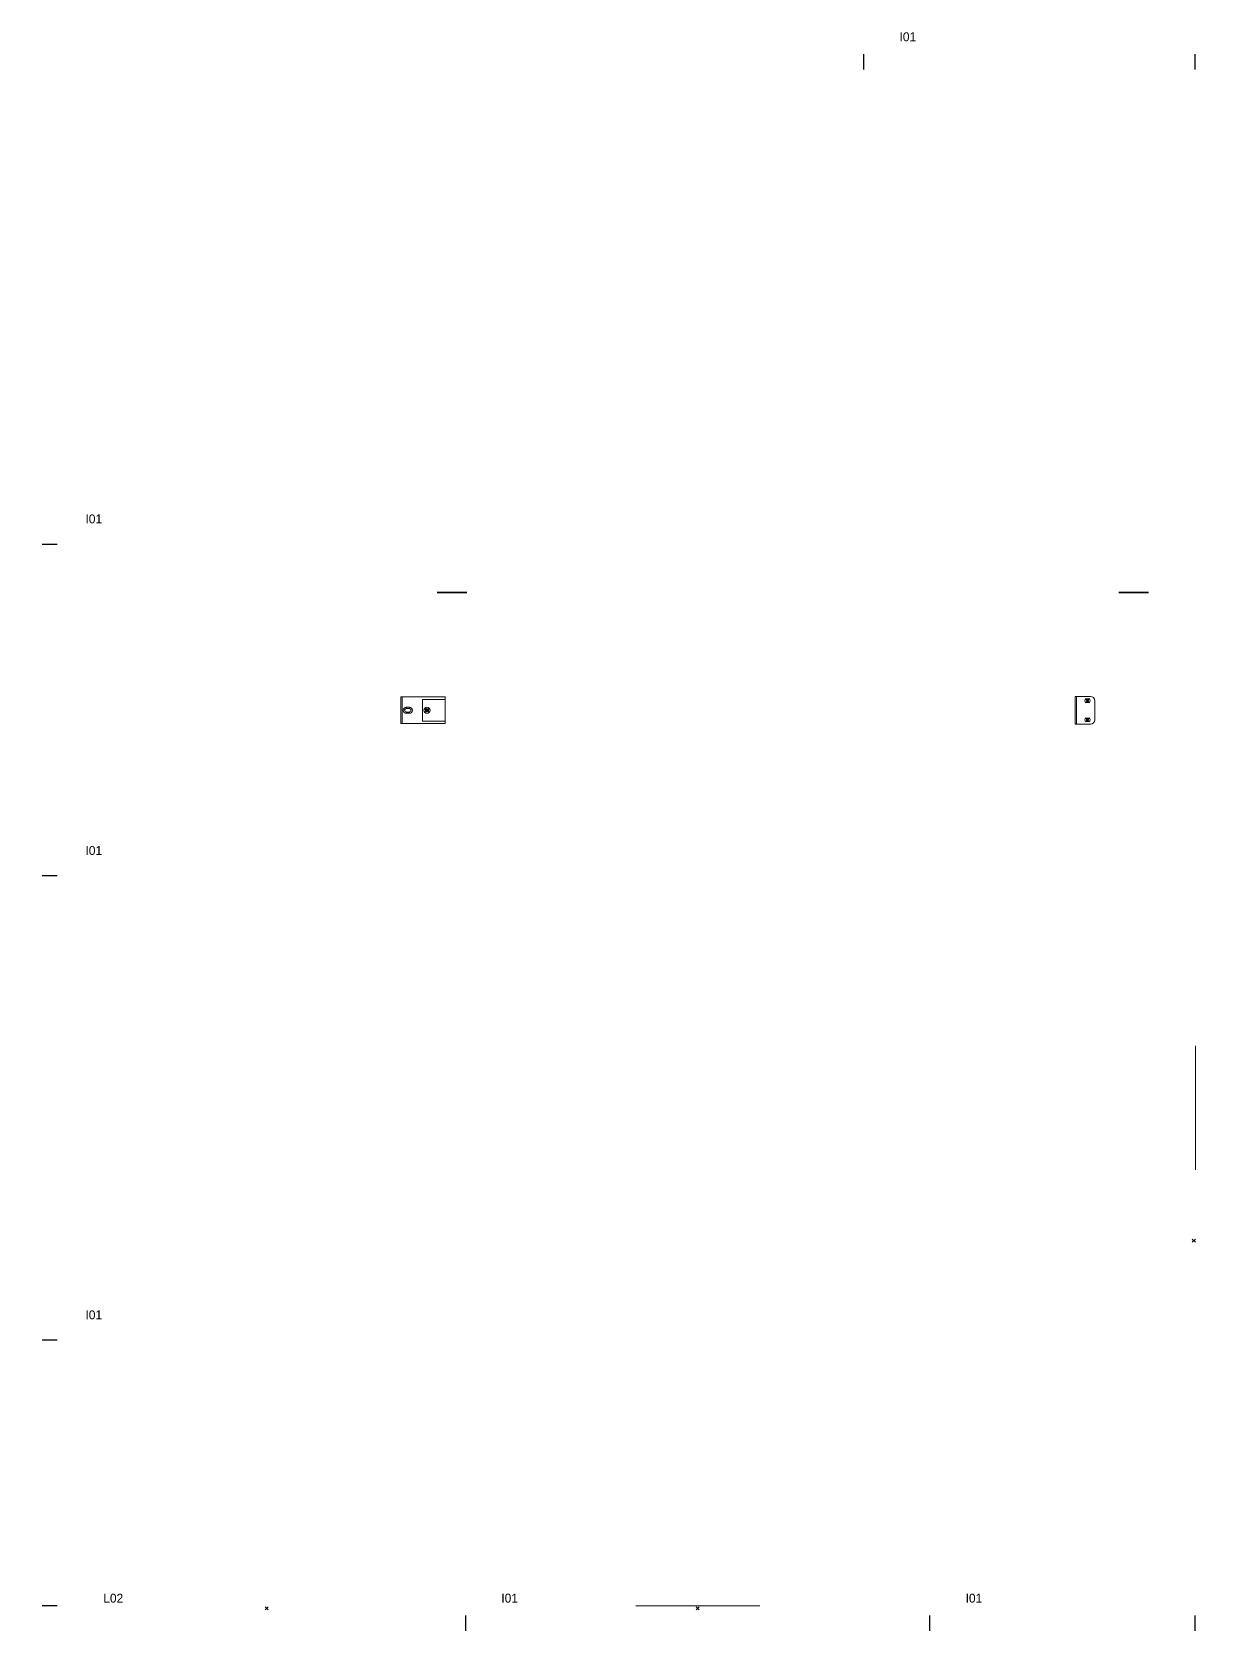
# Model space of a CAD drawing. Header units: inches. Extents: x 162 to 11993, y 18 to 332.
# Drawn here: x 7810 to 7915.7, y 41.7 to 187.2 of the extents above; entities that cross this region are included whole.
import ezdxf
from ezdxf.enums import TextEntityAlignment as Align

# ---------------------------------------------------------------- set-up
doc = ezdxf.new("R2010")
doc.units = ezdxf.units.IN
doc.header["$MEASUREMENT"] = 0
for name, color, linetype in [('DD2D_Geometry', 7, 'Continuous'), ('ENFASIS NEW', 7, 'Continuous'), ('Id Unión', 7, 'Continuous'), ('PV-26D', 7, 'Continuous')]:
    doc.layers.add(name, color=color, linetype=linetype)
doc.styles.get("Standard").update_dxf_attribs({"font": 'stylu.ttf'})

# ---------------------------------------------------------------- blocks, each defined once
blk = doc.blocks.new('DD40102466AB')
at = {"color": 1}
for p, q in [((0.0035, -0.0035), (-0.0035, 0.0035)), ((0.0035, 0.0035), (-0.0035, -0.0035))]:
    blk.add_line(p, q, dxfattribs=at)
blk.add_point((0, 0))
blk.add_point((0, 0))
blk.add_point((0, 0), dxfattribs=at)
blk = doc.blocks.new('DD40102442AB')
at = {"color": 1}
for p, q in [((0.0035, -0.0035), (-0.0035, 0.0035)), ((0.0035, 0.0035), (-0.0035, -0.0035))]:
    blk.add_line(p, q, dxfattribs=at)
blk.add_point((0, 0))
blk.add_point((0, 0))
blk.add_point((0, 0), dxfattribs=at)
blk = doc.blocks.new('DD40123072AB')
at = {"layer": 'PV-26D'}
for p, q in [((-0.8175, -0.1166, 0.75), (-0.7495, -0.1166, 0.75)), ((-0.7495, -0.1167, 0.75), (-0.8175, -0.1167, 0.75)), ((0.8175, -0.1166, 0.75), (0.7495, -0.1166, 0.75)), ((0.7495, -0.1167, 0.75), (0.8175, -0.1167, 0.75))]:
    blk.add_line(p, q, dxfattribs=at)
blk = doc.blocks.new('DD305172S')
at = {"color": 0, "linetype": 'Continuous', "lineweight": 0}
for p, q in [((-0.06, 0.0305, 0.722), (-0.0573, 0.0305, 0.722)), ((-0.06, -0.0305, 0.722), (-0.06, 0.0305, 0.722)), ((-0.0573, 0.0305, 0.722), (0.038, 0.0305, 0.722)), ((-0.0573, 0.0305, 0.722), (-0.0573, -0.0305, 0.722)), ((-0.0475, 0.007, 0.722), (-0.0405, 0.007, 0.722)), ((-0.0475, 0.004, 0.722), (-0.0475, 0.007, 0.722)), ((-0.0405, 0.004, 0.722), (-0.0475, 0.004, 0.722)), ((-0.0405, 0.007, 0.722), (-0.0405, 0.004, 0.722)), ((0.038, 0.025, 0.722), (-0.01, 0.025, 0.722)), ((-0.01, -0.025, 0.722), (-0.01, 0.025, 0.722)), ((0.038, 0.0305, 0.722), (0.042, 0.0305, 0.722)), ((0.0393, 0.025, 0.722), (0.038, 0.025, 0.722)), ((0.042, 0.025, 0.722), (0.0393, 0.025, 0.722)), ((0.042, 0.0112, 0.722), (0.042, 0.0305, 0.722)), ((0.042, 0.0096, 0.722), (0.042, 0.0112, 0.722)), ((0.042, -0.0096, 0.722), (0.042, 0.0096, 0.722)), ((1.49, 0.0308, 0.722), (1.49, 0.032, 0.722)), ((1.4935, 0.032, 0.722), (1.49, 0.032, 0.722)), ((1.49, 0.0112, 0.722), (1.49, 0.0308, 0.722)), ((1.49, 0.0096, 0.722), (1.49, 0.0112, 0.722)), ((1.49, -0.0096, 0.722), (1.49, 0.0096, 0.722)), ((1.4927, -0.032, 0.722), (1.4927, 0.032, 0.722)), ((1.525, 0.032, 0.722), (1.4935, 0.032, 0.722)), ((1.5204, 0.026, 0.722), (1.5157, 0.026, 0.722)), ((1.5157, 0.018, 0.722), (1.5204, 0.018, 0.722)), ((1.535, -0.022, 0.722), (1.535, 0.022, 0.722)), ((-0.0573, -0.0305, 0.722), (-0.06, -0.0305, 0.722)), ((-0.0573, -0.0305, 0.722), (0.038, -0.0305, 0.722)), ((-0.0475, -0.004, 0.722), (-0.0475, -0.007, 0.722)), ((-0.0475, -0.004, 0.722), (-0.0405, -0.004, 0.722)), ((-0.0405, -0.007, 0.722), (-0.0475, -0.007, 0.722)), ((-0.0405, -0.007, 0.722), (-0.0405, -0.004, 0.722)), ((-0.01, -0.025, 0.722), (0.038, -0.025, 0.722)), ((0.038, -0.025, 0.722), (0.0393, -0.025, 0.722)), ((0.038, -0.0305, 0.722), (0.042, -0.0305, 0.722)), ((0.0393, -0.025, 0.722), (0.042, -0.025, 0.722)), ((0.042, -0.0112, 0.722), (0.042, -0.0096, 0.722)), ((0.042, -0.0305, 0.722), (0.042, -0.0112, 0.722)), ((1.49, -0.0112, 0.722), (1.49, -0.0096, 0.722)), ((1.49, -0.0308, 0.722), (1.49, -0.0112, 0.722)), ((1.49, -0.032, 0.722), (1.49, -0.0308, 0.722)), ((1.4935, -0.032, 0.722), (1.49, -0.032, 0.722)), ((1.525, -0.032, 0.722), (1.4935, -0.032, 0.722)), ((1.5204, -0.018, 0.722), (1.5157, -0.018, 0.722)), ((1.5157, -0.026, 0.722), (1.5204, -0.026, 0.722))]:
    blk.add_line(p, q, dxfattribs=at)
at = {"color": 1}
for p, q in [((-0.0049, -0.0049, 0.722), (0.0049, 0.0049, 0.722)), ((0.0049, -0.0049, 0.722), (-0.0049, 0.0049, 0.722)), ((1.5131, 0.0171, 0.722), (1.523, 0.0269, 0.722)), ((1.523, 0.0171, 0.722), (1.5131, 0.0269, 0.722)), ((1.5131, -0.0269, 0.722), (1.523, -0.0171, 0.722)), ((1.523, -0.0269, 0.722), (1.5131, -0.0171, 0.722))]:
    blk.add_line(p, q, dxfattribs=at)
at = {"color": 0, "linetype": 'Continuous', "lineweight": 0}
for centre, radius, start, end in [((-0.0475, 0, 0.722), 0.00697, 90, 270), ((-0.0475, 0, 0.722), 0.00397, 90, 270), ((-0.0405, 0, 0.722), 0.00697, 270, 90), ((-0.0405, 0, 0.722), 0.00397, 270, 90), ((0, 0, 0.722), 0.00697, 90, 270), ((0, 0, 0.722), 0.00397, 90, 270), ((0, 0, 0.722), 0.00255, 90, 270), ((0, 0, 0.722), 0.00697, 270, 90), ((0, 0, 0.722), 0.00397, 270, 90), ((0, 0, 0.722), 0.00255, 270, 90), ((1.5157, 0.022, 0.722), 0.00397, 90, 270), ((1.5181, 0.022, 0.722), 0.00255, 90, 270), ((1.5181, 0.022, 0.722), 0.00255, 270, 90), ((1.5204, 0.022, 0.722), 0.00397, 270, 90), ((1.525, 0.022, 0.722), 0.01, 0, 90), ((1.5157, -0.022, 0.722), 0.00397, 90, 270), ((1.5181, -0.022, 0.722), 0.00255, 90, 270), ((1.5181, -0.022, 0.722), 0.00255, 270, 90), ((1.5204, -0.022, 0.722), 0.00397, 270, 90), ((1.525, -0.022, 0.722), 0.01, 270, 0)]:
    blk.add_arc(centre, radius, start, end, dxfattribs=at)
for p in [(0, 0, 0.722), (1.5181, 0.022, 0.722), (1.5181, -0.022, 0.722)]:
    blk.add_point(p)
blk = doc.blocks.new('DD40102436AB')
at = {"color": 1}
for p, q in [((0.0035, -0.0035), (-0.0035, 0.0035)), ((0.0035, 0.0035), (-0.0035, -0.0035))]:
    blk.add_line(p, q, dxfattribs=at)
blk.add_point((0, 0))
blk.add_point((0, 0))
blk.add_point((0, 0), dxfattribs=at)
blk = doc.blocks.new('DD101030423D')
blk.add_line((0, 0.0175), (0, -0.0175))
blk = doc.blocks.new('SPACE_DD10103042')
blk.add_blockref('DD101030423D', (0, 0))
blk = doc.blocks.new('DD101036423D')
blk.add_line((0, 0.0175), (0, -0.0175))
blk = doc.blocks.new('SPACE_DD10103642')
blk.add_blockref('DD101036423D', (0, 0))
blk = doc.blocks.new('DD101024303D')
blk.add_line((0, 0.0175), (0, -0.0175))
blk = doc.blocks.new('SPACE_DD10102430')
blk.add_blockref('DD101024303D', (0, 0))
blk = doc.blocks.new('DD101042303D')
blk.add_line((0, 0.0175), (0, -0.0175))
blk = doc.blocks.new('SPACE_DD10104230')
blk.add_blockref('DD101042303D', (0, 0))
blk = doc.blocks.new('DD101036303D')
blk.add_line((0, 0.0175), (0, -0.0175))
blk = doc.blocks.new('SPACE_DD10103630')
blk.add_blockref('DD101036303D', (0, 0))
blk = doc.blocks.new('DD101024423D')
blk.add_line((0, 0.0175), (0, -0.0175))
blk = doc.blocks.new('SPACE_DD10102442')
blk.add_blockref('DD101024423D', (0, 0))
blk = doc.blocks.new('DD101042423D')
blk.add_line((0, 0.0175), (0, -0.0175))
blk = doc.blocks.new('SPACE_DD10104242')
blk.add_blockref('DD101042423D', (0, 0))
blk = doc.blocks.new('DD20154205')
blk.add_attdef('A', text='', height=0.03).set_placement((0.5285, 0.076, 0.012), align=Align.MIDDLE_CENTER)
blk = doc.blocks.new('DD20114224')
blk.add_attdef('A', text='', height=0.03).set_placement((0.5285, 0.156, 0.012), align=Align.MIDDLE_CENTER)
blk = doc.blocks.new('DD20114212')
blk.add_attdef('A', text='', height=0.03).set_placement((0.5285, 0.156, 0.012), align=Align.MIDDLE_CENTER)
blk = doc.blocks.new('DD20153029')
blk.add_attdef('A', text='', height=0.03).set_placement((0.376, 0.156, 0.012), align=Align.MIDDLE_CENTER)
blk = doc.blocks.new('DD20113012')
blk.add_attdef('A', text='', height=0.03).set_placement((0.376, 0.156, 0.012), align=Align.MIDDLE_CENTER)
blk = doc.blocks.new('DD20154217')
blk.add_attdef('A', text='', height=0.03).set_placement((0.5285, 0.156, 0.012), align=Align.MIDDLE_CENTER)
blk = doc.blocks.new('DD20314212')
at = {"color": 0, "linetype": 'Continuous', "lineweight": 0}
for p, q in [((0.4935, 0.164, 0.012), (0.4935, 0.129, 0.012)), ((0.5635, 0.164, 0.012), (0.4935, 0.164, 0.012)), ((0.5635, 0.129, 0.012), (0.5635, 0.164, 0.012)), ((0.4935, 0.129, 0.012), (0.5635, 0.129, 0.012)), ((0.671, 0.1065, 0.012), (0.386, 0.1065, 0.012)), ((0.386, 0.1065, 0.012), (0.386, 0.0165, 0.012)), ((0.671, 0.0165, 0.012), (0.671, 0.1065, 0.012)), ((0.386, 0.0165, 0.012), (0.671, 0.0165, 0.012))]:
    blk.add_line(p, q, dxfattribs=at)
for centre, start, end in [((0.487, 0.1465, 0.012), 0, 180), ((0.57, 0.1465, 0.012), 0, 180), ((0.487, 0.1465, 0.012), 180, 0), ((0.57, 0.1465, 0.012), 180, 0)]:
    blk.add_arc(centre, 0.00159, start, end, dxfattribs=at)
blk.add_attdef('A', text='', height=0.03).set_placement((0.1483, 0.1978, 0.015), align=Align.MIDDLE_CENTER)
blk = doc.blocks.new('DD20152429')
blk.add_attdef('A', text='', height=0.03).set_placement((0.3, 0.156, 0.012), align=Align.MIDDLE_CENTER)
blk = doc.blocks.new('DD20112412')
blk.add_attdef('A', text='', height=0.03).set_placement((0.3, 0.156, 0.012), align=Align.MIDDLE_CENTER)
blk = doc.blocks.new('DD20153005')
blk.add_attdef('A', text='', height=0.03).set_placement((0.376, 0.076, 0.012), align=Align.MIDDLE_CENTER)
blk = doc.blocks.new('DD20113024')
blk.add_attdef('A', text='', height=0.03).set_placement((0.376, 0.156, 0.012), align=Align.MIDDLE_CENTER)
blk = doc.blocks.new('DD20153023')
blk.add_attdef('A', text='', height=0.03).set_placement((0.376, 0.156, 0.012), align=Align.MIDDLE_CENTER)
blk = doc.blocks.new('DD20113006')
blk.add_attdef('A', text='', height=0.03).set_placement((0.376, 0.076, 0.012), align=Align.MIDDLE_CENTER)
blk = doc.blocks.new('DD20152423')
blk.add_attdef('A', text='', height=0.03).set_placement((0.3, 0.156, 0.012), align=Align.MIDDLE_CENTER)
blk = doc.blocks.new('DD20112406')
blk.add_attdef('A', text='', height=0.03).set_placement((0.3, 0.076, 0.012), align=Align.MIDDLE_CENTER)
blk = doc.blocks.new('DD20154223')
blk.add_attdef('A', text='', height=0.03).set_placement((0.5285, 0.156, 0.012), align=Align.MIDDLE_CENTER)
blk = doc.blocks.new('DD20114206')
blk.add_attdef('A', text='', height=0.03).set_placement((0.5285, 0.076, 0.012), align=Align.MIDDLE_CENTER)
blk = doc.blocks.new('DD20153605')
blk.add_attdef('A', text='', height=0.03).set_placement((0.4525, 0.0721, 0.012), align=Align.MIDDLE_CENTER)
blk = doc.blocks.new('DD20113624')
blk.add_attdef('A', text='', height=0.03).set_placement((0.4525, 0.156, 0.012), align=Align.MIDDLE_CENTER)
blk = doc.blocks.new('DD20113612')
blk.add_attdef('A', text='', height=0.03).set_placement((0.4525, 0.156, 0.012), align=Align.MIDDLE_CENTER)
blk = doc.blocks.new('DD20153623')
blk.add_attdef('A', text='', height=0.03).set_placement((0.4525, 0.156, 0.012), align=Align.MIDDLE_CENTER)
blk = doc.blocks.new('DD20113606')
blk.add_attdef('A', text='', height=0.03).set_placement((0.4525, 0.076, 0.012), align=Align.MIDDLE_CENTER)
blk = doc.blocks.new('DD20153629')
blk.add_attdef('A', text='', height=0.03).set_placement((0.4525, 0.156, 0.012), align=Align.MIDDLE_CENTER)
blk = doc.blocks.new('DD80013014')
blk.add_attdef('A', text='', height=0.03).set_placement((0.3661, 0.1407, 0.009), align=Align.MIDDLE_CENTER)
blk = doc.blocks.new('DD80014214')
blk.add_attdef('A', text='', height=0.03).set_placement((0.5176, 0.1407, 0.009), align=Align.MIDDLE_CENTER)
blk = doc.blocks.new('DD80013614')
blk.add_attdef('A', text='', height=0.03).set_placement((0.5176, 0.1407, 0.009), align=Align.MIDDLE_CENTER)
blk = doc.blocks.new('DD80012414')
blk.add_attdef('A', text='', height=0.03).set_placement((0.3113, 0.1407, 0.009), align=Align.MIDDLE_CENTER)

msp = doc.modelspace()

# ---------------------------------------------------------------- block references
at = {"layer": 'DD2D_Geometry', "extrusion": (0, 1, 2.22045e-16)}
ref = msp.add_blockref('DD20113612', (-7885.03, 22.99, 185.66), dxfattribs=dict(at, xscale=39.3700787401575, yscale=39.3700787401575, zscale=39.3700787401575))
ref.add_attrib('A', 'TR0', dxfattribs={"layer": '0', "extrusion": (0, 1, 2.22045e-16), "height": 1.181}).set_placement((-7867.22, 29.13, 186.14), align=Align.MIDDLE_CENTER)
ref = msp.add_blockref('DD20113606', (-7885.03, 34.76, 185.66), dxfattribs=dict(at, xscale=39.3700787401575, yscale=39.3700787401575, zscale=39.3700787401575))
ref.add_attrib('A', 'TR0', dxfattribs={"layer": '0', "extrusion": (0, 1, 2.22045e-16), "height": 1.181}).set_placement((-7867.22, 37.76, 186.14), align=Align.MIDDLE_CENTER)
ref = msp.add_blockref('DD20153623', (-7885.03, 0, 185.66), dxfattribs=dict(at, xscale=39.3700787401575, yscale=39.3700787401575, zscale=39.3700787401575))
ref.add_attrib('A', 'S', dxfattribs={"layer": '0', "extrusion": (0, 1, 2.22045e-16), "height": 1.18}).set_placement((-7867.22, 6.14, 186.14), align=Align.MIDDLE_CENTER)
at = {"layer": 'DD2D_Geometry', "xscale": 39.3700787401575, "yscale": 39.3700787401575, "zscale": 39.3700787401575}
for name, p, rotation in [('SPACE_DD10103642', (7885.23, 184.55), 180), ('SPACE_DD10103042', (7915.23, 184.55), 180), ('SPACE_DD10104242', (7811.57, 140.93), 90), ('SPACE_DD10103042', (7811.57, 110.93), 90), ('SPACE_DD10104242', (7811.57, 68.92), 90), ('SPACE_DD10102442', (7811.57, 44.9), 90), ('SPACE_DD10103630', (7849.21, 43.29), 179.9999999999999), ('SPACE_DD10104230', (7891.22, 43.29), 180), ('SPACE_DD10102430', (7915.23, 43.29), 180)]:
    msp.add_blockref(name, p, dxfattribs=dict(at, rotation=rotation))
at = {"layer": 'DD2D_Geometry', "extrusion": (0, 1, 2.22045e-16)}
ref = msp.add_blockref('DD20113012', (-7915.03, 22.99, 185.66), dxfattribs=dict(at, xscale=39.3700787401575, yscale=39.3700787401575, zscale=39.3700787401575))
ref.add_attrib('A', 'TR0', dxfattribs={"layer": '0', "extrusion": (0, 1, 2.22045e-16), "height": 1.181}).set_placement((-7900.23, 29.13, 186.14), align=Align.MIDDLE_CENTER)
ref = msp.add_blockref('DD20113006', (-7915.03, 34.76, 185.66), dxfattribs=dict(at, xscale=39.3700787401575, yscale=39.3700787401575, zscale=39.3700787401575))
ref.add_attrib('A', 'TR0', dxfattribs={"layer": '0', "extrusion": (0, 1, 2.22045e-16), "height": 1.181}).set_placement((-7900.23, 37.76, 186.14), align=Align.MIDDLE_CENTER)
ref = msp.add_blockref('DD20153023', (-7915.03, 0, 185.66), dxfattribs=dict(at, xscale=39.3700787401575, yscale=39.3700787401575, zscale=39.3700787401575))
ref.add_attrib('A', 'S', dxfattribs={"layer": '0', "extrusion": (0, 1, 2.22045e-16), "height": 1.18}).set_placement((-7900.23, 6.14, 186.14), align=Align.MIDDLE_CENTER)
ref = msp.add_blockref('DD80013614', (-7885.23, 41.06, 184.31), dxfattribs=dict(at, xscale=39.3700787401575, yscale=39.3700787401575, zscale=39.3700787401575))
ref.add_attrib('A', 'V', dxfattribs={"layer": '0', "extrusion": (0, 1, 2.22045e-16), "height": 1.18}).set_placement((-7864.85, 46.6, 184.67), align=Align.MIDDLE_CENTER)
ref = msp.add_blockref('DD80013014', (-7915.23, 41.06, 184.31), dxfattribs=dict(at, xscale=39.3700787401575, yscale=39.3700787401575, zscale=39.3700787401575))
ref.add_attrib('A', 'V', dxfattribs={"layer": '0', "extrusion": (0, 1, 2.22045e-16), "height": 1.18}).set_placement((-7900.82, 46.6, 184.67), align=Align.MIDDLE_CENTER)
at = {"layer": 'DD2D_Geometry', "extrusion": (-1.22465e-16, -1, 2.22045e-16)}
ref = msp.add_blockref('DD20113624', (7849.4, 5.2, -183.43), dxfattribs=dict(at, xscale=39.3700787401575, yscale=39.3700787401575, zscale=39.3700787401575))
ref.add_attrib('A', 'TR0', dxfattribs={"layer": '0', "extrusion": (-1.22465e-16, -1, 2.22045e-16), "height": 1.181}).set_placement((7867.22, 11.34, -182.96), align=Align.MIDDLE_CENTER)
ref = msp.add_blockref('DD20113612', (7849.4, 28.98, -183.43), dxfattribs=dict(at, xscale=39.3700787401575, yscale=39.3700787401575, zscale=39.3700787401575))
ref.add_attrib('A', 'TR0', dxfattribs={"layer": '0', "extrusion": (-1.22465e-16, -1, 2.22045e-16), "height": 1.181}).set_placement((7867.22, 35.12, -182.96), align=Align.MIDDLE_CENTER)
ref = msp.add_blockref('DD20153605', (7849.4, 0, -183.43), dxfattribs=dict(at, xscale=39.3700787401575, yscale=39.3700787401575, zscale=39.3700787401575))
ref.add_attrib('A', 'S', dxfattribs={"layer": '0', "extrusion": (-1.22465e-16, -1, 2.22045e-16), "height": 1.18}).set_placement((7867.22, 2.84, -182.96), align=Align.MIDDLE_CENTER)
ref = msp.add_blockref('DD20113024', (7885.43, 5.2, -183.43), dxfattribs=dict(at, xscale=39.3700787401575, yscale=39.3700787401575, zscale=39.3700787401575))
ref.add_attrib('A', 'TR0', dxfattribs={"layer": '0', "extrusion": (-1.22465e-16, -1, 2.22045e-16), "height": 1.181}).set_placement((7900.23, 11.34, -182.96), align=Align.MIDDLE_CENTER)
ref = msp.add_blockref('DD20113012', (7885.43, 28.98, -183.43), dxfattribs=dict(at, xscale=39.3700787401575, yscale=39.3700787401575, zscale=39.3700787401575))
ref.add_attrib('A', 'TR0', dxfattribs={"layer": '0', "extrusion": (-1.22465e-16, -1, 2.22045e-16), "height": 1.181}).set_placement((7900.23, 35.12, -182.96), align=Align.MIDDLE_CENTER)
ref = msp.add_blockref('DD20153005', (7885.43, 0, -183.43), dxfattribs=dict(at, xscale=39.3700787401575, yscale=39.3700787401575, zscale=39.3700787401575))
ref.add_attrib('A', 'S', dxfattribs={"layer": '0', "extrusion": (-1.22465e-16, -1, 2.22045e-16), "height": 1.18}).set_placement((7900.23, 2.99, -182.96), align=Align.MIDDLE_CENTER)
at = {"layer": 'DD2D_Geometry', "extrusion": (-1, 1.22465e-16, 2.22045e-16)}
ref = msp.add_blockref('DD20114212', (-182.74, 22.99, -7810.46), dxfattribs=dict(at, xscale=39.3700787401575, yscale=39.3700787401575, zscale=39.3700787401575))
ref.add_attrib('A', 'TR0', dxfattribs={"layer": '0', "extrusion": (-1, 1.22465e-16, 2.22045e-16), "height": 1.181}).set_placement((-161.93, 29.13, -7809.98), align=Align.MIDDLE_CENTER)
ref = msp.add_blockref('DD20114206', (-182.74, 34.76, -7810.46), dxfattribs=dict(at, xscale=39.3700787401575, yscale=39.3700787401575, zscale=39.3700787401575))
ref.add_attrib('A', 'TR0', dxfattribs={"layer": '0', "extrusion": (-1, 1.22465e-16, 2.22045e-16), "height": 1.181}).set_placement((-161.93, 37.76, -7809.98), align=Align.MIDDLE_CENTER)
at = {"layer": 'DD2D_Geometry', "extrusion": (1, 0, 2.22045e-16)}
ref = msp.add_blockref('DD20114224', (141.12, 5.2, 7812.68), dxfattribs=dict(at, xscale=39.3700787401575, yscale=39.3700787401575, zscale=39.3700787401575))
ref.add_attrib('A', 'TR0', dxfattribs={"layer": '0', "extrusion": (1, 0, 2.22045e-16), "height": 1.181}).set_placement((161.93, 11.34, 7813.16), align=Align.MIDDLE_CENTER)
ref = msp.add_blockref('DD20114212', (141.12, 28.98, 7812.68), dxfattribs=dict(at, xscale=39.3700787401575, yscale=39.3700787401575, zscale=39.3700787401575))
ref.add_attrib('A', 'TR0', dxfattribs={"layer": '0', "extrusion": (1, 0, 2.22045e-16), "height": 1.181}).set_placement((161.93, 35.12, 7813.16), align=Align.MIDDLE_CENTER)
at = {"layer": 'DD2D_Geometry', "extrusion": (-1, 1.22465e-16, 2.22045e-16)}
ref = msp.add_blockref('DD20114224', (-182.74, 5.2, -7915.73), dxfattribs=dict(at, xscale=39.3700787401575, yscale=39.3700787401575, zscale=39.3700787401575))
ref.add_attrib('A', 'TR0', dxfattribs={"layer": '0', "extrusion": (-1, 1.22465e-16, 2.22045e-16), "height": 1.181}).set_placement((-161.93, 11.34, -7915.26), align=Align.MIDDLE_CENTER)
ref = msp.add_blockref('DD20114212', (-182.74, 28.98, -7915.73), dxfattribs=dict(at, xscale=39.3700787401575, yscale=39.3700787401575, zscale=39.3700787401575))
ref.add_attrib('A', 'TR0', dxfattribs={"layer": '0', "extrusion": (-1, 1.22465e-16, 2.22045e-16), "height": 1.181}).set_placement((-161.93, 35.12, -7915.26), align=Align.MIDDLE_CENTER)
ref = msp.add_blockref('DD20154223', (-182.74, 0, -7810.46), dxfattribs=dict(at, xscale=39.3700787401575, yscale=39.3700787401575, zscale=39.3700787401575))
ref.add_attrib('A', 'S', dxfattribs={"layer": '0', "extrusion": (-1, 1.22465e-16, 2.22045e-16), "height": 1.18}).set_placement((-161.93, 6.14, -7809.98), align=Align.MIDDLE_CENTER)
at = {"layer": 'DD2D_Geometry', "extrusion": (1, 0, 2.22045e-16)}
ref = msp.add_blockref('DD80014214', (140.93, 41.06, 7811.33), dxfattribs=dict(at, xscale=39.3700787401575, yscale=39.3700787401575, zscale=39.3700787401575))
ref.add_attrib('A', 'V', dxfattribs={"layer": '0', "extrusion": (1, 0, 2.22045e-16), "height": 1.18}).set_placement((161.31, 46.6, 7811.69), align=Align.MIDDLE_CENTER)
ref = msp.add_blockref('DD20154205', (141.12, 0, 7812.68), dxfattribs=dict(at, xscale=39.3700787401575, yscale=39.3700787401575, zscale=39.3700787401575))
ref.add_attrib('A', 'S', dxfattribs={"layer": '0', "extrusion": (1, 0, 2.22045e-16), "height": 1.18}).set_placement((161.93, 2.99, 7813.16), align=Align.MIDDLE_CENTER)
at = {"layer": 'DD2D_Geometry', "extrusion": (-1, 1.22465e-16, 2.22045e-16)}
ref = msp.add_blockref('DD20154205', (-182.74, 0, -7915.73), dxfattribs=dict(at, xscale=39.3700787401575, yscale=39.3700787401575, zscale=39.3700787401575))
ref.add_attrib('A', 'S', dxfattribs={"layer": '0', "extrusion": (-1, 1.22465e-16, 2.22045e-16), "height": 1.18}).set_placement((-161.93, 2.99, -7915.26), align=Align.MIDDLE_CENTER)
ref = msp.add_blockref('DD20113012', (-140.73, 22.99, -7810.46), dxfattribs=dict(at, xscale=39.3700787401575, yscale=39.3700787401575, zscale=39.3700787401575))
ref.add_attrib('A', 'TR0', dxfattribs={"layer": '0', "extrusion": (-1, 1.22465e-16, 2.22045e-16), "height": 1.181}).set_placement((-125.93, 29.13, -7809.98), align=Align.MIDDLE_CENTER)
ref = msp.add_blockref('DD20113006', (-140.73, 34.76, -7810.46), dxfattribs=dict(at, xscale=39.3700787401575, yscale=39.3700787401575, zscale=39.3700787401575))
ref.add_attrib('A', 'TR0', dxfattribs={"layer": '0', "extrusion": (-1, 1.22465e-16, 2.22045e-16), "height": 1.181}).set_placement((-125.93, 37.76, -7809.98), align=Align.MIDDLE_CENTER)
at = {"layer": 'DD2D_Geometry', "extrusion": (1, 0, 2.22045e-16)}
ref = msp.add_blockref('DD20113024', (111.12, 5.2, 7812.68), dxfattribs=dict(at, xscale=39.3700787401575, yscale=39.3700787401575, zscale=39.3700787401575))
ref.add_attrib('A', 'TR0', dxfattribs={"layer": '0', "extrusion": (1, 0, 2.22045e-16), "height": 1.181}).set_placement((125.93, 11.34, 7813.16), align=Align.MIDDLE_CENTER)
ref = msp.add_blockref('DD20113012', (111.12, 28.98, 7812.68), dxfattribs=dict(at, xscale=39.3700787401575, yscale=39.3700787401575, zscale=39.3700787401575))
ref.add_attrib('A', 'TR0', dxfattribs={"layer": '0', "extrusion": (1, 0, 2.22045e-16), "height": 1.181}).set_placement((125.93, 35.12, 7813.16), align=Align.MIDDLE_CENTER)
at = {"layer": 'DD2D_Geometry', "extrusion": (-1, 1.22465e-16, 2.22045e-16)}
ref = msp.add_blockref('DD20113012', (-140.73, 28.98, -7915.73), dxfattribs=dict(at, xscale=39.3700787401575, yscale=39.3700787401575, zscale=39.3700787401575))
ref.add_attrib('A', 'TR0', dxfattribs={"layer": '0', "extrusion": (-1, 1.22465e-16, 2.22045e-16), "height": 1.181}).set_placement((-125.93, 35.12, -7915.26), align=Align.MIDDLE_CENTER)
ref = msp.add_blockref('DD20153023', (-140.73, 0, -7810.46), dxfattribs=dict(at, xscale=39.3700787401575, yscale=39.3700787401575, zscale=39.3700787401575))
ref.add_attrib('A', 'S', dxfattribs={"layer": '0', "extrusion": (-1, 1.22465e-16, 2.22045e-16), "height": 1.18}).set_placement((-125.93, 6.14, -7809.98), align=Align.MIDDLE_CENTER)
at = {"layer": 'DD2D_Geometry', "extrusion": (1, 0, 2.22045e-16)}
ref = msp.add_blockref('DD80013014', (110.93, 41.06, 7811.33), dxfattribs=dict(at, xscale=39.3700787401575, yscale=39.3700787401575, zscale=39.3700787401575))
ref.add_attrib('A', 'V', dxfattribs={"layer": '0', "extrusion": (1, 0, 2.22045e-16), "height": 1.18}).set_placement((125.34, 46.6, 7811.69), align=Align.MIDDLE_CENTER)
ref = msp.add_blockref('DD20153005', (111.12, 0, 7812.68), dxfattribs=dict(at, xscale=39.3700787401575, yscale=39.3700787401575, zscale=39.3700787401575))
ref.add_attrib('A', 'S', dxfattribs={"layer": '0', "extrusion": (1, 0, 2.22045e-16), "height": 1.18}).set_placement((125.93, 2.99, 7813.16), align=Align.MIDDLE_CENTER)
at = {"layer": 'DD2D_Geometry', "extrusion": (-1, 1.22465e-16, 2.22045e-16)}
ref = msp.add_blockref('DD20153029', (-140.73, 0, -7915.73), dxfattribs=dict(at, xscale=39.3700787401575, yscale=39.3700787401575, zscale=39.3700787401575))
ref.add_attrib('A', 'S', dxfattribs={"layer": '0', "extrusion": (-1, 1.22465e-16, 2.22045e-16), "height": 1.18}).set_placement((-125.93, 6.14, -7915.26), align=Align.MIDDLE_CENTER)
ref = msp.add_blockref('DD20314212', (-110.73, 16.97, -7915.73), dxfattribs=dict(at, xscale=39.3700787401575, yscale=39.3700787401575, zscale=39.3700787401575))
ref.add_attrib('A', 'S', dxfattribs={"layer": '0', "extrusion": (-1, 1.22465e-16, 2.22045e-16), "height": 1.18}).set_placement((-104.89, 24.76, -7915.14), align=Align.MIDDLE_CENTER)
ref = msp.add_blockref('DD20114212', (-110.73, 22.99, -7810.46), dxfattribs=dict(at, xscale=39.3700787401575, yscale=39.3700787401575, zscale=39.3700787401575))
ref.add_attrib('A', 'TR0', dxfattribs={"layer": '0', "extrusion": (-1, 1.22465e-16, 2.22045e-16), "height": 1.181}).set_placement((-89.92, 29.13, -7809.98), align=Align.MIDDLE_CENTER)
ref = msp.add_blockref('DD20114206', (-110.73, 34.76, -7810.46), dxfattribs=dict(at, xscale=39.3700787401575, yscale=39.3700787401575, zscale=39.3700787401575))
ref.add_attrib('A', 'TR0', dxfattribs={"layer": '0', "extrusion": (-1, 1.22465e-16, 2.22045e-16), "height": 1.181}).set_placement((-89.92, 37.76, -7809.98), align=Align.MIDDLE_CENTER)
ref = msp.add_blockref('DD20154223', (-110.73, 0, -7810.46), dxfattribs=dict(at, xscale=39.3700787401575, yscale=39.3700787401575, zscale=39.3700787401575))
ref.add_attrib('A', 'S', dxfattribs={"layer": '0', "extrusion": (-1, 1.22465e-16, 2.22045e-16), "height": 1.18}).set_placement((-89.92, 6.14, -7809.98), align=Align.MIDDLE_CENTER)
at = {"layer": 'DD2D_Geometry', "extrusion": (1, 0, 2.22045e-16)}
ref = msp.add_blockref('DD20114224', (69.12, 5.2, 7812.68), dxfattribs=dict(at, xscale=39.3700787401575, yscale=39.3700787401575, zscale=39.3700787401575))
ref.add_attrib('A', 'TR0', dxfattribs={"layer": '0', "extrusion": (1, 0, 2.22045e-16), "height": 1.181}).set_placement((89.92, 11.34, 7813.16), align=Align.MIDDLE_CENTER)
ref = msp.add_blockref('DD20114212', (69.12, 28.98, 7812.68), dxfattribs=dict(at, xscale=39.3700787401575, yscale=39.3700787401575, zscale=39.3700787401575))
ref.add_attrib('A', 'TR0', dxfattribs={"layer": '0', "extrusion": (1, 0, 2.22045e-16), "height": 1.181}).set_placement((89.92, 35.12, 7813.16), align=Align.MIDDLE_CENTER)
ref = msp.add_blockref('DD20154205', (69.12, 0, 7812.68), dxfattribs=dict(at, xscale=39.3700787401575, yscale=39.3700787401575, zscale=39.3700787401575))
ref.add_attrib('A', 'S', dxfattribs={"layer": '0', "extrusion": (1, 0, 2.22045e-16), "height": 1.18}).set_placement((89.92, 2.99, 7813.16), align=Align.MIDDLE_CENTER)
at = {"layer": 'DD2D_Geometry', "extrusion": (-1, 1.22465e-16, 2.22045e-16)}
ref = msp.add_blockref('DD20114212', (-110.73, 28.74, -7915.73), dxfattribs=dict(at, xscale=39.3700787401575, yscale=39.3700787401575, zscale=39.3700787401575))
ref.add_attrib('A', 'TR0', dxfattribs={"layer": '0', "extrusion": (-1, 1.22465e-16, 2.22045e-16), "height": 1.181}).set_placement((-89.92, 34.88, -7915.26), align=Align.MIDDLE_CENTER)
ref = msp.add_blockref('DD20154217', (-110.73, 0, -7915.73), dxfattribs=dict(at, xscale=39.3700787401575, yscale=39.3700787401575, zscale=39.3700787401575))
ref.add_attrib('A', 'S', dxfattribs={"layer": '0', "extrusion": (-1, 1.22465e-16, 2.22045e-16), "height": 1.18}).set_placement((-89.92, 6.14, -7915.26), align=Align.MIDDLE_CENTER)
at = {"layer": 'DD2D_Geometry', "extrusion": (1, 0, 2.22045e-16)}
ref = msp.add_blockref('DD80014214', (68.92, 41.06, 7811.33), dxfattribs=dict(at, xscale=39.3700787401575, yscale=39.3700787401575, zscale=39.3700787401575))
ref.add_attrib('A', 'V', dxfattribs={"layer": '0', "extrusion": (1, 0, 2.22045e-16), "height": 1.18}).set_placement((89.3, 46.6, 7811.69), align=Align.MIDDLE_CENTER)
at = {"layer": 'DD2D_Geometry', "extrusion": (-1, 1.22465e-16, 2.22045e-16)}
ref = msp.add_blockref('DD20112412', (-68.72, 22.99, -7810.46), dxfattribs=dict(at, xscale=39.3700787401575, yscale=39.3700787401575, zscale=39.3700787401575))
ref.add_attrib('A', 'TR0', dxfattribs={"layer": '0', "extrusion": (-1, 1.22465e-16, 2.22045e-16), "height": 1.181}).set_placement((-56.91, 29.13, -7809.98), align=Align.MIDDLE_CENTER)
ref = msp.add_blockref('DD20112406', (-68.72, 34.76, -7810.46), dxfattribs=dict(at, xscale=39.3700787401575, yscale=39.3700787401575, zscale=39.3700787401575))
ref.add_attrib('A', 'TR0', dxfattribs={"layer": '0', "extrusion": (-1, 1.22465e-16, 2.22045e-16), "height": 1.181}).set_placement((-56.91, 37.76, -7809.98), align=Align.MIDDLE_CENTER)
at = {"layer": 'DD2D_Geometry', "extrusion": (1, 0, 2.22045e-16)}
ref = msp.add_blockref('DD20112412', (45.1, 28.98, 7812.68), dxfattribs=dict(at, xscale=39.3700787401575, yscale=39.3700787401575, zscale=39.3700787401575))
ref.add_attrib('A', 'TR0', dxfattribs={"layer": '0', "extrusion": (1, 0, 2.22045e-16), "height": 1.181}).set_placement((56.91, 35.12, 7813.16), align=Align.MIDDLE_CENTER)
at = {"layer": 'DD2D_Geometry', "extrusion": (-1, 1.22465e-16, 2.22045e-16)}
ref = msp.add_blockref('DD20112412', (-68.72, 28.98, -7915.73), dxfattribs=dict(at, xscale=39.3700787401575, yscale=39.3700787401575, zscale=39.3700787401575))
ref.add_attrib('A', 'TR0', dxfattribs={"layer": '0', "extrusion": (-1, 1.22465e-16, 2.22045e-16), "height": 1.181}).set_placement((-56.91, 35.12, -7915.26), align=Align.MIDDLE_CENTER)
ref = msp.add_blockref('DD20152423', (-68.72, 0, -7810.46), dxfattribs=dict(at, xscale=39.3700787401575, yscale=39.3700787401575, zscale=39.3700787401575))
ref.add_attrib('A', 'S', dxfattribs={"layer": '0', "extrusion": (-1, 1.22465e-16, 2.22045e-16), "height": 1.18}).set_placement((-56.91, 6.14, -7809.98), align=Align.MIDDLE_CENTER)
at = {"layer": 'DD2D_Geometry', "extrusion": (1, 0, 2.22045e-16)}
ref = msp.add_blockref('DD80012414', (44.9, 41.06, 7811.33), dxfattribs=dict(at, xscale=39.3700787401575, yscale=39.3700787401575, zscale=39.3700787401575))
ref.add_attrib('A', 'V', dxfattribs={"layer": '0', "extrusion": (1, 0, 2.22045e-16), "height": 1.18}).set_placement((57.16, 46.6, 7811.69), align=Align.MIDDLE_CENTER)
ref = msp.add_blockref('DD20152429', (45.1, 0, 7812.68), dxfattribs=dict(at, xscale=39.3700787401575, yscale=39.3700787401575, zscale=39.3700787401575))
ref.add_attrib('A', 'S', dxfattribs={"layer": '0', "extrusion": (1, 0, 2.22045e-16), "height": 1.18}).set_placement((56.91, 6.14, 7813.16), align=Align.MIDDLE_CENTER)
at = {"layer": 'DD2D_Geometry', "extrusion": (-1, 1.22465e-16, 2.22045e-16)}
ref = msp.add_blockref('DD20152429', (-68.72, 0, -7915.73), dxfattribs=dict(at, xscale=39.3700787401575, yscale=39.3700787401575, zscale=39.3700787401575))
ref.add_attrib('A', 'S', dxfattribs={"layer": '0', "extrusion": (-1, 1.22465e-16, 2.22045e-16), "height": 1.18}).set_placement((-56.91, 6.14, -7915.26), align=Align.MIDDLE_CENTER)
at = {"layer": 'DD2D_Geometry', "extrusion": (0, 1, 2.22045e-16)}
ref = msp.add_blockref('DD20153629', (-7849.01, 0, 44.4), dxfattribs=dict(at, xscale=39.3700787401575, yscale=39.3700787401575, zscale=39.3700787401575))
ref.add_attrib('A', 'S', dxfattribs={"layer": '0', "extrusion": (0, 1, 2.22045e-16), "height": 1.18}).set_placement((-7831.2, 6.14, 44.88), align=Align.MIDDLE_CENTER)
ref = msp.add_blockref('DD20314212', (-7891.02, 16.97, 44.4), dxfattribs=dict(at, xscale=39.3700787401575, yscale=39.3700787401575, zscale=39.3700787401575))
ref.add_attrib('A', 'S', dxfattribs={"layer": '0', "extrusion": (0, 1, 2.22045e-16), "height": 1.18}).set_placement((-7885.18, 24.76, 44.99), align=Align.MIDDLE_CENTER)
ref = msp.add_blockref('DD20154217', (-7891.02, 0, 44.4), dxfattribs=dict(at, xscale=39.3700787401575, yscale=39.3700787401575, zscale=39.3700787401575))
ref.add_attrib('A', 'S', dxfattribs={"layer": '0', "extrusion": (0, 1, 2.22045e-16), "height": 1.18}).set_placement((-7870.21, 6.14, 44.88), align=Align.MIDDLE_CENTER)
ref = msp.add_blockref('DD20152429', (-7915.03, 0, 44.4), dxfattribs=dict(at, xscale=39.3700787401575, yscale=39.3700787401575, zscale=39.3700787401575))
ref.add_attrib('A', 'S', dxfattribs={"layer": '0', "extrusion": (0, 1, 2.22045e-16), "height": 1.18}).set_placement((-7903.22, 6.14, 44.88), align=Align.MIDDLE_CENTER)
at = {"layer": 'DD2D_Geometry', "extrusion": (-1.22465e-16, -1, 2.22045e-16)}
ref = msp.add_blockref('DD20113606', (7813.38, 22.99, -42.17), dxfattribs=dict(at, xscale=39.3700787401575, yscale=39.3700787401575, zscale=39.3700787401575))
ref.add_attrib('A', 'TR0', dxfattribs={"layer": '0', "extrusion": (-1.22465e-16, -1, 2.22045e-16), "height": 1.181}).set_placement((7831.2, 25.98, -41.7), align=Align.MIDDLE_CENTER)
ref = msp.add_blockref('DD20153623', (7813.38, 0, -42.17), dxfattribs=dict(at, xscale=39.3700787401575, yscale=39.3700787401575, zscale=39.3700787401575))
ref.add_attrib('A', 'S', dxfattribs={"layer": '0', "extrusion": (-1.22465e-16, -1, 2.22045e-16), "height": 1.18}).set_placement((7831.2, 6.14, -41.7), align=Align.MIDDLE_CENTER)
ref = msp.add_blockref('DD20114206', (7849.4, 22.99, -42.17), dxfattribs=dict(at, xscale=39.3700787401575, yscale=39.3700787401575, zscale=39.3700787401575))
ref.add_attrib('A', 'TR0', dxfattribs={"layer": '0', "extrusion": (-1.22465e-16, -1, 2.22045e-16), "height": 1.181}).set_placement((7870.21, 25.98, -41.7), align=Align.MIDDLE_CENTER)
ref = msp.add_blockref('DD20154223', (7849.4, 0, -42.17), dxfattribs=dict(at, xscale=39.3700787401575, yscale=39.3700787401575, zscale=39.3700787401575))
ref.add_attrib('A', 'S', dxfattribs={"layer": '0', "extrusion": (-1.22465e-16, -1, 2.22045e-16), "height": 1.18}).set_placement((7870.21, 6.14, -41.7), align=Align.MIDDLE_CENTER)
ref = msp.add_blockref('DD20112406', (7891.41, 22.99, -42.17), dxfattribs=dict(at, xscale=39.3700787401575, yscale=39.3700787401575, zscale=39.3700787401575))
ref.add_attrib('A', 'TR0', dxfattribs={"layer": '0', "extrusion": (-1.22465e-16, -1, 2.22045e-16), "height": 1.181}).set_placement((7903.22, 25.98, -41.7), align=Align.MIDDLE_CENTER)
ref = msp.add_blockref('DD20152423', (7891.41, 0, -42.17), dxfattribs=dict(at, xscale=39.3700787401575, yscale=39.3700787401575, zscale=39.3700787401575))
ref.add_attrib('A', 'S', dxfattribs={"layer": '0', "extrusion": (-1.22465e-16, -1, 2.22045e-16), "height": 1.18}).set_placement((7903.22, 6.14, -41.7), align=Align.MIDDLE_CENTER)
at = {"layer": 'ENFASIS NEW', "xscale": 39.3700787401575, "yscale": 39.3700787401575, "zscale": 39.3700787401575}
for name, p in [('DD40123072AB', (7878.81, 141.15)), ('DD305172S', (7845.71, 125.89))]:
    msp.add_blockref(name, p, dxfattribs=at)
for name, p, rotation in [('DD40102466AB', (7915.1, 77.9), 270), ('DD40102436AB', (7831.2, 44.64), 180), ('DD40102442AB', (7870.21, 44.64), 180)]:
    msp.add_blockref(name, p, dxfattribs=dict(at, rotation=rotation))

# ---------------------------------------------------------------- texts
at = {"layer": 'Id Unión'}
for s, p in [('I01', (7888.47, 186.42)), ('I01', (7814.81, 142.8)), ('I01', (7814.81, 112.8)), ('I01', (7814.81, 70.79)), ('L02', (7816.42, 45.16)), ('I01', (7852.44, 45.16)), ('I01', (7894.45, 45.16))]:
    msp.add_text(s, height=0.807, dxfattribs=at).set_placement(p)

doc.saveas('drawing.dxf')
